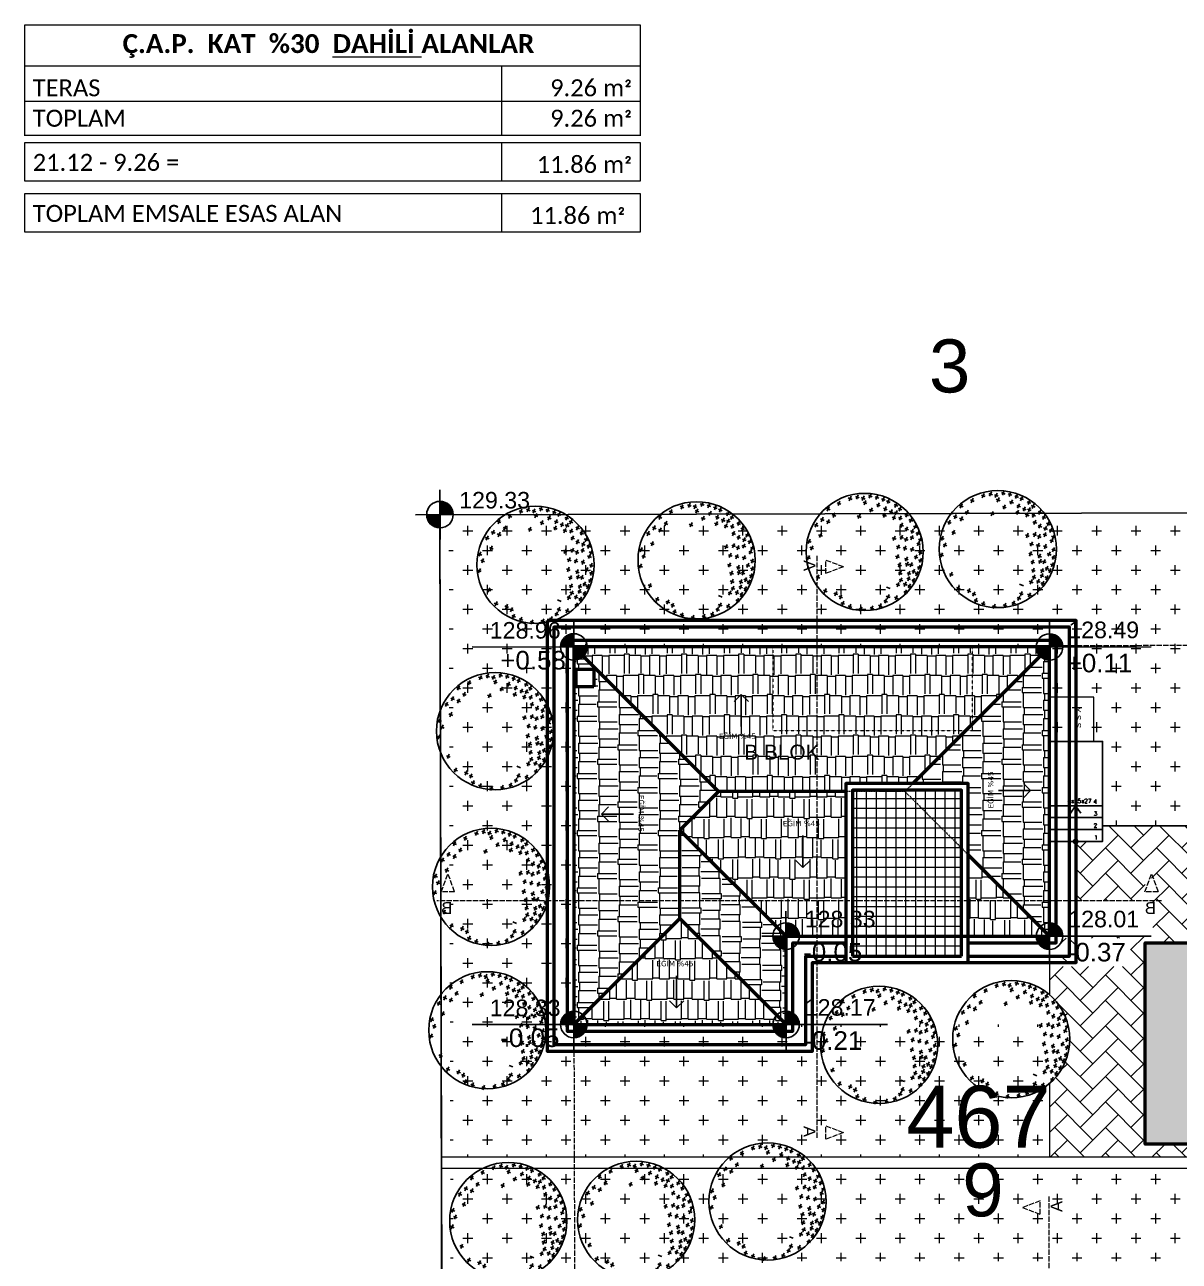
# Model space of a CAD drawing. Header units: millimetres. Extents: x 14753 to 45183, y 5640 to 19518.
# Drawn here: x 16940 to 17593, y 17910 to 18609 of the extents above; entities that cross this region are included whole.
import ezdxf

# ---------------------------------------------------------------- set-up
doc = ezdxf.new("R2010")
doc.units = ezdxf.units.MM
doc.linetypes.add('ACAD_ISO02W100', pattern=[15, 12, -3])
doc.linetypes.add('HIDDEN', pattern=[0.375, 0.25, -0.125])
for name, color, linetype, lineweight in [('__ŞÜHEDAKONTROL', 30, 'Continuous', 50), ('ADANO', 151, 'Continuous', 0), ('CERCEVE', 66, 'Continuous', 0), ('Duvar', 1, 'Continuous', 50), ('Görüneyen', 250, 'HIDDEN', 0), ('İMARSINIRI', 7, 'Continuous', 0), ('K GÖRÜNÜŞ ARKA', 133, 'Continuous', 25), ('k ic olcu', 254, 'Continuous', 18), ('k kot', 31, 'Continuous', 20), ('k merd izdş', 153, 'HIDDEN', 9), ('k merdiven', 41, 'Continuous', 25), ('k pencere', 4, 'Continuous', 25), ('k tarama', 252, 'Continuous', 9), ('k yazi', 253, 'Continuous', 15), ('k ıslak mekan tarama', 252, 'Continuous', 9), ('kesiklii çizgi', 244, 'ACAD_ISO02W100', 5), ('NKOT', 1, 'Continuous', 0), ('PARSEL_NO', 1, 'Continuous', 0), ('PARSELNOKTA', 30, 'Continuous', 0), ('SEMBOL', 1, 'Continuous', 0)]:
    doc.layers.add(name, color=color, linetype=linetype, lineweight=lineweight)
for name, color, linetype in [('agac', 114, 'Continuous'), ('KADAS', 1, 'Continuous'), ('merdivenn', 20, 'Continuous'), ('PEYZAJ', 7, 'Continuous'), ('Standart', 7, 'Continuous'), ('tarama', 253, 'Continuous'), ('YAzı', 7, 'Continuous')]:
    doc.layers.add(name, color=color, linetype=linetype)
doc.styles.add('OLCU', font='romans.shx')
doc.styles.get("Standard").update_dxf_attribs({"font": 'arial.ttf'})
pattern_1 = [(0, (351499.0198528725, 4529983.611352243), (44.45, 44.45), [22.225, -66.675]), (90, (351510.1323528725, 4529972.498852244), (-44.45, 44.45), [22.225, -66.675])]

# ---------------------------------------------------------------- blocks, each defined once
blk = doc.blocks.new('KESİT')
at = {"layer": 'kesiklii çizgi', "color": 3}
for p, q in [((381040, 4552600), (381000, 4552585)), ((381060, 4552610), (381060, 4551290)), ((381000, 4552585), (381040, 4552570)), ((380303.4582181849, 4551890), (380288.4582181849, 4551850)), ((380318.4582181849, 4551850), (380303.4582181849, 4551890)), ((381895, 4551890), (381880, 4551850)), ((381910, 4551850), (381895, 4551890)), ((380281.0694272838, 4551829.461565935), (381920, 4551829.461565935)), ((381040, 4551320), (381000, 4551305)), ((381000, 4551305), (381040, 4551290))]:
    blk.add_line(p, q, dxfattribs=at)
for points in [[(381040, 4552570), (381040, 4552600)], [(380288.4582181849, 4551850), (380318.4582181849, 4551850)], [(381880, 4551850), (381910, 4551850)], [(381040, 4551290), (381040, 4551320)]]:
    blk.add_lwpolyline(points, dxfattribs=at)
for p in [(381090.5, 4552575), (381090.5, 4551295)]:
    blk.add_text('A', height=27, rotation=90, dxfattribs=at).set_placement(p)
for p in [(380293.4582181849, 4551799.5), (381885, 4551799.5)]:
    blk.add_text('B', height=27, dxfattribs=at).set_placement(p)
blk = doc.blocks.new('GHFJ')
at = {"layer": 'KADAS', "ltscale": 50}
h = blk.add_hatch(color=6, dxfattribs=at)
h.dxf.hatch_style = 1
h.paths.add_polyline_path([(253583.4755529258, 29982.04452967496), (253613.4754617725, 29982.01843314287, 0.4149357680584903), (253583.4755529258, 30012.09238710867)])
h = blk.add_hatch(color=6, dxfattribs=at)
h.dxf.hatch_style = 1
h.paths.add_polyline_path([(253553.475560818, 29982.07062627947, 0.4140011249988576), (253583.4755529258, 29952.09238710865), (253583.4755529258, 29982.04452967496)])
at = {"layer": 'KADAS', "color": 6, "ltscale": 50}
for p, q in [((253583.4755529258, 30038.39762684861), (253583.4755529258, 29925.78714736871)), ((253528.4598656367, 29982.09238710866), (253813.0412872344, 29981.84483341646))]:
    blk.add_line(p, q, dxfattribs=at)
blk.add_circle((253583.4755529258, 29982.09238710866), 30.00000000000799, dxfattribs=at)
blk = doc.blocks.new('şdfl')
at = {"layer": 'agac', "color": 114, "linetype": 'Continuous', "true_color": 0x139b48}
for p, q in [((28135.42304907896, -49466.40347558816), (28143.38574135063, -49447.81594922068)), ((28000.21136999906, -49485.92279646265), (28015.98682750106, -49492.23541258608)), ((28003.8879654019, -49497.64051060787), (28011.85065767357, -49479.05298424039)), ((28047.057545014, -49465.49048889007), (28062.83300251602, -49471.8031050135)), ((28050.73414041774, -49477.20820298609), (28058.69683268941, -49458.62067661862)), ((28077.71271784222, -49458.73883811307), (28093.4881753473, -49465.05145423655)), ((28081.38931324594, -49470.45655220909), (28089.35200551762, -49451.86902584162)), ((28101.91017210885, -49464.04730882889), (28117.68562961305, -49470.35992500156)), ((28105.5867675117, -49475.7650229741), (28113.54945978337, -49457.17749660663)), ((28109.91662419093, -49483.03643638953), (28125.69208169513, -49489.3490525622)), ((28113.59321959377, -49494.75415053473), (28121.55591186545, -49476.16662416726)), ((28131.74645367523, -49454.68576149214), (28147.52191117724, -49460.99837761557)), ((28160.08288877016, -49460.12898708921), (28175.85834627129, -49466.44160326184)), ((28163.75948417302, -49471.84670123443), (28171.72217644469, -49453.25917486695)), ((28166.18004874702, -49492.61793937757), (28181.9555062521, -49498.93055550106)), ((28169.85664415075, -49504.33565347359), (28177.81933642242, -49485.74812710611)), ((28187.37344752944, -49468.76720600687), (28203.14890503453, -49475.07982213036)), ((28191.05004293317, -49480.48492010289), (28199.01273520484, -49461.89739373542)), ((28208.66025786688, -49477.85576675498), (28224.43571536888, -49484.16838287841)), ((28212.33685327061, -49489.573480851), (28220.29954554228, -49470.98595448352)), ((28240.27225802055, -49493.73857864044), (28256.04771552256, -49500.05119476387)), ((28243.9488534234, -49505.45629278565), (28251.91154569199, -49486.86876641812)), ((27933.07568373282, -49565.72820768604), (27941.03837600537, -49547.14068126937)), ((27954.18408624813, -49508.96500064422), (27969.9595437532, -49515.27761676771)), ((27957.86068165096, -49520.68271478943), (27965.82337392352, -49502.09518837277)), ((27978.92892220644, -49535.6029858164), (27994.70437970845, -49541.91560193984)), ((27982.60551761017, -49547.32069991242), (27990.56820988184, -49528.73317354495)), ((28085.08710176724, -49540.99665730225), (28100.86255926924, -49547.30927342568)), ((28088.76369717097, -49552.71437139827), (28096.72638944264, -49534.1268450308)), ((28135.88979704616, -49513.589266426), (28151.66525454818, -49519.90188254943)), ((28139.56639244989, -49525.30698052201), (28147.52908472157, -49506.71945415455)), ((28192.1086970976, -49536.08549738097), (28207.88415459961, -49542.3981135044)), ((28195.78529250133, -49547.803211477), (28203.747984773, -49529.21568510951)), ((28195.9272813041, -49509.08584797468), (28211.7027388061, -49515.39846409811)), ((28199.60387670782, -49520.8035620707), (28207.56656897949, -49502.21603570323)), ((28220.30719613506, -49521.50415687543), (28236.08265363706, -49527.81677299886)), ((28223.98379153571, -49533.2218709714), (28231.94648380738, -49514.63434460392)), ((28232.22564397557, -49546.43292914852), (28248.00110147757, -49552.74554527195)), ((28235.90223937929, -49558.15064324455), (28243.86493165096, -49539.56311687707)), ((28241.8209915371, -49524.78782774304), (28257.59644904218, -49531.10044386653)), ((28245.49758693993, -49536.50554188825), (28253.46027921161, -49517.91801552078)), ((28257.60254809183, -49509.80222264297), (28273.37800559295, -49516.11483881559)), ((28259.3337421727, -49547.9613099305), (28275.10919967471, -49554.27392605392)), ((28261.27914349467, -49521.51993678818), (28269.24183576327, -49502.93241042065)), ((28263.01033757643, -49559.67902402652), (28270.9730298481, -49541.09149765904)), ((28286.07691924337, -49535.27001439186), (28301.85237674844, -49541.58263051534)), ((28289.7535146462, -49546.98772853706), (28297.71620691787, -49528.40020216959)), ((28306.85681965068, -49568.85626237083), (28314.81951191928, -49550.26873600331)), ((27904.06670871924, -49577.72647203026), (27919.84216622126, -49584.0390881537)), ((27907.74330412209, -49589.44418617547), (27915.70599639376, -49570.85665980799)), ((27929.39908832996, -49554.01049354082), (27945.17454583198, -49560.32310966426)), ((27954.82487949263, -49563.23380917013), (27970.60033699464, -49569.54642529356)), ((27958.50147489636, -49574.95152326615), (27966.46416716803, -49556.36399689868)), ((28264.61201088861, -49577.84036560991), (28280.38746839062, -49584.15298173334)), ((28268.28860628926, -49589.55807970588), (28276.25129856094, -49570.97055333841)), ((28286.08128178511, -49594.03876449364), (28301.85673929019, -49600.35138061713)), ((28289.75787718884, -49605.75647858966), (28297.72056946051, -49587.16895222219)), ((28303.18022424696, -49557.13854827482), (28318.95568174896, -49563.45116439824)), ((28309.64230535205, -49603.8471767854), (28325.41776285713, -49610.15979290889)), ((28313.31890075489, -49615.56489093061), (28321.28159302656, -49596.97736456314)), ((28321.92131177729, -49584.22687527732), (28337.69676927929, -49590.53949140075)), ((28325.59790718101, -49595.94458937334), (28333.56059945268, -49577.35706300587)), ((27874.23478969769, -49645.85676946885), (27890.01024719969, -49652.16938559229)), ((27877.91138510141, -49657.57448356488), (27885.87407737308, -49638.9869571974)), ((27921.71739541234, -49620.92452032033), (27937.49285291434, -49627.23713644376)), ((27925.39399081606, -49632.64223441635), (27933.35668308773, -49614.05470804888)), ((28232.9598487729, -49633.64103174397), (28248.73530627491, -49639.95364786741)), ((28236.63644417575, -49645.35874588919), (28244.59913644742, -49626.77121952172)), ((28264.43391286602, -49629.49927752677), (28280.20937037111, -49635.81189365026)), ((28268.11050826887, -49641.21699167198), (28276.07320054142, -49622.62946525532)), ((28283.44650997176, -49637.86798668197), (28299.22196747685, -49644.18060280545)), ((28287.12310537461, -49649.58570082718), (28295.08579764628, -49630.9981744597)), ((28307.68848874525, -49630.26172948009), (28323.46394624726, -49636.57434560353)), ((28311.36508414897, -49641.97944357611), (28319.32777641757, -49623.3919172086)), ((28332.7938832861, -49612.35064082186), (28348.5693407881, -49618.66325694528)), ((28336.16285989678, -49655.72952122898), (28351.93831739879, -49662.04213735242)), ((28336.47047868894, -49624.06835496706), (28344.43317096149, -49605.4808285504)), ((28339.83945530051, -49667.447235325), (28347.80214757218, -49648.85970895753)), ((28343.25700916201, -49639.16945811109), (28359.03246666402, -49645.48207423452)), ((28346.93360456573, -49650.88717220711), (28354.8962968374, -49632.29964583964)), ((27875.18756427699, -49727.23316178544), (27883.15025654866, -49708.64563541798)), ((27885.1073612065, -49673.98053501339), (27900.8828187085, -49680.29315113682)), ((27888.78395660934, -49685.6982491586), (27896.74664888101, -49667.11072279113)), ((28250.42807490077, -49669.72924189831), (28266.20353240586, -49676.04185802179)), ((28250.65100722537, -49722.66628167204), (28258.61369949704, -49704.07875530457)), ((28254.1046703045, -49681.44695599433), (28262.06736257618, -49662.85942962686)), ((28278.76450999572, -49675.17246749538), (28294.53996750079, -49681.48508361887)), ((28282.44110539856, -49686.8901816406), (28290.40379767023, -49668.30265527312)), ((28308.96571268945, -49680.03059643006), (28324.74117019145, -49686.34321255349)), ((28312.64230809317, -49691.74831052608), (28320.60500036484, -49673.16078415862)), ((28328.88219732413, -49723.92167581612), (28336.8448895958, -49705.33414944865)), ((28343.8978024074, -49693.43826658781), (28359.67325990853, -49699.75088276043)), ((28347.57439780718, -49705.15598073295), (28355.53709007885, -49686.56845436549)), ((27871.51096887415, -49715.51544764023), (27887.28642637527, -49721.82806381285)), ((28246.97441182253, -49710.94856752683), (28262.74986932761, -49717.26118365032)), ((28255.75523066398, -49745.46231966339), (28271.53068816905, -49751.77493578688)), ((28259.4318260677, -49757.18003375941), (28267.39451833937, -49738.59250739194)), ((28284.81714547099, -49720.57614775073), (28300.592602973, -49726.88876387416)), ((28287.63874039306, -49742.62551370155), (28303.41419789418, -49748.93812987417)), ((28288.49374087471, -49732.29386184675), (28296.45643314638, -49713.70633547928)), ((28291.3153357959, -49754.34322784676), (28299.27802806758, -49735.75570147929)), ((28304.6041093361, -49744.46948148184), (28320.3795668381, -49750.78209760528)), ((28308.28070473982, -49756.18719557786), (28316.24339701149, -49737.59966921039)), ((28325.20560192129, -49712.20396167091), (28340.98105942549, -49718.51657784358)), ((28339.12675341808, -49756.57220338422), (28354.90221092317, -49762.88481950771)), ((28342.80334882181, -49768.28991748024), (28350.76604109348, -49749.70239111277)), ((28343.99121395935, -49726.37756070654), (28359.76667146135, -49732.69017682997)), ((28347.66780936219, -49738.09527485175), (28355.63050163475, -49719.50774843509)), ((27911.5877537892, -49797.5463574765), (27927.36321129033, -49803.85897364913)), ((27915.26434919205, -49809.26407162172), (27923.22704146372, -49790.67654525425)), ((28258.53230108051, -49780.42641363034), (28274.30775858252, -49786.73902975377)), ((28261.53635656472, -49809.58561771685), (28277.3118140698, -49815.89823384034)), ((28262.20889648423, -49792.14412772636), (28270.1715887559, -49773.55660135889)), ((28265.21295196757, -49821.30333186207), (28273.17564423924, -49802.71580549459)), ((28294.46574262463, -49803.55381853275), (28310.24120012971, -49809.86643465624)), ((28295.78312853174, -49781.63920741399), (28311.55858603682, -49787.95182353749)), ((28298.14233802835, -49815.27153262877), (28306.10503030003, -49796.6840062613)), ((28299.45972393547, -49793.35692151002), (28307.42241620714, -49774.76939514255)), ((28315.34310732697, -49811.33743097631), (28331.11856483206, -49817.65004709979)), ((28315.47668084491, -49772.59324702637), (28331.25213834691, -49778.9058631498)), ((28319.01970273071, -49823.05514507233), (28326.98239500238, -49804.46761870485)), ((28319.15327624863, -49784.31096112239), (28327.11596851723, -49765.72343475487)), ((28328.89497515467, -49782.7172463164), (28344.67043265975, -49789.02986243989)), ((28332.57157055752, -49794.43496046161), (28340.53426282919, -49775.84743409414)), ((27942.02030409237, -49855.36834663254), (27957.79576159437, -49861.68096275597)), ((27945.69689949609, -49867.08606072856), (27953.65959176776, -49848.49853436109)), ((27990.36227283438, -49878.87319568187), (27998.32496510605, -49860.28566931439)), ((28208.23246298642, -49842.07804688064), (28224.0079204915, -49848.39066300412)), ((28249.25735013861, -49829.20591927412), (28265.03280764368, -49835.51853539761)), ((28252.93394554233, -49840.92363337016), (28260.896637814, -49822.33610700268)), ((28279.276092268, -49826.95421002388), (28295.05154977309, -49833.26682614736)), ((28281.64371705252, -49860.61335568633), (28297.41917455365, -49866.92597185895)), ((28282.95268767085, -49838.67192416909), (28290.91537994252, -49820.08439780161)), ((28285.32031245538, -49872.33106983154), (28293.28300472705, -49853.74354346407)), ((28298.28868937375, -49835.32291917907), (28314.06414687794, -49841.63553535175)), ((28301.96528477659, -49847.04063332428), (28309.92797704826, -49828.45310695681)), ((27986.68567743152, -49867.15548153666), (28002.46113493265, -49873.46809770928)), ((28007.3360570662, -49880.74398386064), (28023.1115145682, -49887.05659998407)), ((28011.01265246903, -49892.46169800585), (28018.97534473764, -49873.87417163832)), ((28015.93441534242, -49908.14789786147), (28031.70987284443, -49914.46051398489)), ((28019.61101074615, -49919.86561195749), (28027.57370301783, -49901.27808559001)), ((28050.40411963492, -49933.13852728315), (28058.36681190659, -49914.55100091568)), ((28178.5300647375, -49930.20608997423), (28186.49275700917, -49911.61856360676)), ((28197.27520501312, -49898.55248737181), (28213.05066251512, -49904.86510349524)), ((28200.95180041684, -49910.27020146783), (28208.91449268851, -49891.68267510035)), ((28207.68944383955, -49879.51728252613), (28223.46490134464, -49885.82989864962)), ((28211.3660392424, -49891.23499667134), (28219.32873151407, -49872.64747030387)), ((28242.02962735852, -49884.51016634201), (28257.8050848636, -49890.82278246549)), ((28245.70622276224, -49896.22788043803), (28253.66891503392, -49877.64035407056)), ((28046.7275242312, -49921.42081318713), (28062.5029817332, -49927.73342931057)), ((28093.25766516697, -49932.62285137961), (28109.03312266897, -49938.93546750304)), ((28096.93426056981, -49944.34056552481), (28104.89695284148, -49925.75303915734)), ((28139.01343934249, -49928.30026504534), (28154.78889684757, -49934.61288116882)), ((28142.69003474533, -49940.01797919055), (28150.652727017, -49921.43045282308)), ((28174.85346933378, -49918.48837587821), (28190.62892683579, -49924.80099200164))]:
    blk.add_line(p, q, dxfattribs=at)
at = {"layer": 'agac', "color": 114, "ltscale": 0.5, "true_color": 0x139b48}
blk.add_circle((28116.1889196448, -49693.43840897472), 247.3897722641481, dxfattribs=at)
blk = doc.blocks.new('çatıv')
at = {"layer": 'K GÖRÜNÜŞ ARKA'}
h = blk.add_hatch(dxfattribs=at)
h.set_pattern_fill('HEX', color=256, scale=5, angle=93.00000000000001)
h.set_pattern_definition([(92.99999999999977, (376022.8591325535, 4526539.501710554), (-27.45862384445863, -1.439045497856441), [15.87499999999999, -31.74999999999997]), (213, (376022.8591325535, 4526539.501710554), (14.97556188057461, -23.06034305333409), [15.875, -31.75]), (153, (376022.0282992481, 4526555.354954418), (-12.48306196388402, -24.49938855119052), [15.875, -31.75])])
h.paths.add_polyline_path([(370269.656300839, 4540566.216053411), (370269.3117514013, 4540566.216053411), (370269.656300839, 4540567.134851912), (370269.656300839, 4540665.906432354), (369969.656300839, 4540665.906432354), (369969.656300839, 4540210.906432354), (370269.656300839, 4540210.906432354)])
h.paths.add_polyline_path([(371558.4286538918, 4541900.055615862), (371276.7256486369, 4541900.055615862), (371283.7153413149, 4541900.055615862), (371258.4286538918, 4541900.055615862), (371258.4286538918, 4541445.055615862), (371558.4286538918, 4541445.055615862)])
at = {"layer": 'k tarama'}
h = blk.add_hatch(dxfattribs=at)
h.set_pattern_fill('AR-RSHKE', color=256, scale=0.15, angle=180)
h.set_pattern_definition([(180, (-14744.83262947877, -9833.512477013282), (-97.155, -45.71999999999998), [22.86, -19.05, 26.67, -11.43, 34.29, -15.24]), (180, (-14767.69262947876, -9835.417477013543), (-97.155, -45.71999999999998), [19.05, -72.39, 15.24, -22.86]), (180, (-14813.41262947879, -9830.654977013357), (-97.155, -45.71999999999998), [11.43, -118.11]), (270, (-14744.83262947877, -9833.512477013282), (32.38499999999999, -45.72000000000001), [43.815, -139.065]), (270, (-14767.69262947876, -9833.512477013282), (32.38499999999999, -45.72000000000001), [42.8625, -140.0175]), (270, (-14786.74262947874, -9833.512477013282), (32.38499999999999, -45.72000000000001), [40.005, -142.875]), (270, (-14813.41262947879, -9830.654977013357), (32.38499999999999, -45.72000000000001), [43.815, -139.065]), (270, (-14824.84262947878, -9830.654977013357), (32.38499999999999, -45.72000000000001), [43.815, -139.065]), (270, (-14859.13262947876, -9833.512477013282), (32.38499999999999, -45.72000000000001), [41.91, -140.97])])
h.paths.add_polyline_path([(371042.1439162432, 4542569.327906165), (370733.1439162432, 4542260.327906165), (370581.1439162432, 4542260.327906165), (370581.1439162432, 4542242.327906165), (370293.1439162432, 4542242.327906165), (369966.1439162432, 4542569.327906165)])
h = blk.add_hatch(dxfattribs=at)
h.set_pattern_fill('AR-RSHKE', color=256, scale=0.15, angle=270)
h.set_pattern_definition([(270, (-14744.83262947877, -9833.512477013282), (45.71999999999998, -97.15500000000002), [22.86, -19.05, 26.67, -11.43, 34.29, -15.24]), (270, (-14742.92762947874, -9856.372477013618), (45.71999999999998, -97.15500000000002), [19.05, -72.39, 15.24, -22.86]), (270, (-14747.69012947875, -9902.092477013357), (45.71999999999998, -97.15500000000002), [11.43, -118.11]), (0, (-14744.83262947877, -9833.512477013282), (45.72000000000001, 32.38499999999999), [43.815, -139.065]), (0, (-14744.83262947877, -9856.372477013618), (45.72000000000001, 32.38499999999999), [42.8625, -140.0175]), (0, (-14744.83262947877, -9875.422477013431), (45.72000000000001, 32.38499999999999), [40.005, -142.875]), (0, (-14747.69012947875, -9902.092477013357), (45.72000000000001, 32.38499999999999), [43.815, -139.065]), (0, (-14747.69012947875, -9913.522477013059), (45.72000000000001, 32.38499999999999), [43.815, -139.065]), (0, (-14744.83262947877, -9947.812477013096), (45.72000000000001, 32.38499999999999), [41.91, -140.97])])
h.paths.add_polyline_path([(369966.1439162432, 4542569.327906165), (370293.1439162432, 4542242.327906165), (370206.1439162432, 4542155.327906165), (370206.1439162432, 4541955.327906165), (369966.1439162432, 4541715.327906165), (369966.1439162432, 4541899.327906165)])
h.paths.add_polyline_path([(370011.1439162432, 4542479.327906165), (370011.1439162432, 4542519.327906165), (369971.1439162432, 4542519.327906165), (369971.1439162432, 4542479.327906165)], flags=16)
h.paths.add_polyline_path([(370001.1439162432, 4542489.327906165), (370001.1439162432, 4542509.327906165), (369981.1439162432, 4542509.327906165), (369981.1439162432, 4542489.327906165)], flags=0)
h.paths.add_polyline_path([(370001.1934776607, 4542499.365585281, 1), (369981.1934776607, 4542499.365585281, 1)], flags=0)
h.paths.add_polyline_path([(370858.1439162432, 4542260.327906165), (370733.1439162432, 4542260.327906165), (370853.1439162432, 4542380.327906165), (370868.1439162432, 4542380.327906165), (370868.1439162432, 4542395.327906165), (371042.1439162432, 4542569.327906165), (371042.1439162432, 4541915.327906165), (370858.1439162432, 4542099.327906165)])
h = blk.add_hatch(dxfattribs=at)
h.set_pattern_fill('AR-RSHKE', color=256, scale=0.15)
h.set_pattern_definition([(0, (-14744.83262947877, -9833.512477013282), (97.155, 45.72), [22.86, -19.05, 26.67, -11.43, 34.29, -15.24]), (0, (-14721.97262947878, -9831.607477013022), (97.155, 45.72), [19.05, -72.39, 15.24, -22.86]), (0, (-14676.25262947875, -9836.369977013208), (97.155, 45.72), [11.43, -118.11]), (90, (-14744.83262947877, -9833.512477013282), (-32.385, 45.72), [43.815, -139.065]), (90, (-14721.97262947878, -9833.512477013282), (-32.385, 45.72), [42.8625, -140.0175]), (90, (-14702.92262947879, -9833.512477013282), (-32.385, 45.72), [40.005, -142.875]), (90, (-14676.25262947875, -9836.369977013208), (-32.385, 45.72), [43.815, -139.065]), (90, (-14664.82262947876, -9836.369977013208), (-32.385, 45.72), [43.815, -139.065]), (90, (-14630.53262947878, -9833.512477013282), (-32.385, 45.72), [41.91, -140.97])])
h.paths.add_polyline_path([(371042.1439162432, 4541915.327906165), (370858.1439162432, 4541915.327906165), (370858.1439162432, 4542099.327906165)])
h.paths.add_polyline_path([(370581.1439162432, 4542242.327906165), (370581.1439162432, 4541915.327906165), (370446.1439162432, 4541915.327906165), (370206.1439162433, 4542155.327906165), (370293.1439162432, 4542242.327906165)])
h.paths.add_polyline_path([(369966.1439162432, 4541715.327906165), (370206.1439162432, 4541955.327906165), (370446.1439162432, 4541715.327906165)])
h = blk.add_hatch(dxfattribs=at)
h.set_pattern_fill('AR-RSHKE', color=256, scale=0.15, angle=89.99999999999997)
h.set_pattern_definition([(90, (-14744.83262947877, -9833.512477013282), (-45.71999999999995, 97.15500000000003), [22.86, -19.05, 26.67, -11.43, 34.29, -15.24]), (90, (-14746.7376294788, -9810.652477012947), (-45.71999999999995, 97.15500000000003), [19.05, -72.39, 15.24, -22.86]), (90, (-14741.97512947879, -9764.932477013208), (-45.71999999999995, 97.15500000000003), [11.43, -118.11]), (180, (-14744.83262947877, -9833.512477013282), (-45.72000000000001, -32.38499999999998), [43.815, -139.065]), (180, (-14744.83262947877, -9810.652477012947), (-45.72000000000001, -32.38499999999998), [42.8625, -140.0175]), (180, (-14744.83262947877, -9791.602477013133), (-45.72000000000001, -32.38499999999998), [40.005, -142.875]), (180, (-14741.97512947879, -9764.932477013208), (-45.72000000000001, -32.38499999999998), [43.815, -139.065]), (180, (-14741.97512947879, -9753.502477013506), (-45.72000000000001, -32.38499999999998), [43.815, -139.065]), (180, (-14744.83262947877, -9719.212477013469), (-45.72000000000001, -32.38499999999998), [41.91, -140.97])])
h.paths.add_polyline_path([(370206.1439162432, 4542155.327906165), (370206.1439162432, 4541955.327906165), (370446.1439162432, 4541715.327906165), (370446.1439162432, 4541915.327906165)])
at = {"layer": 'k ıslak mekan tarama'}
h = blk.add_hatch(dxfattribs=at)
h.set_pattern_fill('NET', color=256, scale=7)
h.set_pattern_definition([(0, (-14744.83262947877, -9833.512477013282), (0, 22.225), []), (90, (-14744.83262947877, -9833.512477013282), (-22.225, 1.360888755552496e-15), [])])
h.paths.add_polyline_path([(370596.1439162432, 4542242.327906165), (370715.1439162432, 4542242.327906165), (370843.1439162432, 4542114.327906165), (370843.1439162432, 4541870.327906165), (370596.1439162432, 4541870.327906165)])
h.paths.add_polyline_path([(370715.1439162432, 4542242.327906165), (370718.1439162432, 4542245.327906165), (370843.1439162432, 4542245.327906165), (370843.1439162432, 4542114.327906165)])
at = {"layer": 'tarama', "lineweight": 9, "true_color": 0x136734}
h = blk.add_hatch(dxfattribs=at)
h.set_pattern_fill('CROSS', color=116, scale=7)
h.set_pattern_definition(pattern_1)
edge = h.paths.add_edge_path()
edge.add_arc((371109.6446861919, 4579300.061178727), 36924.79490104934, 269.8952609681103, 270.1047390319159)
edge.add_arc((417622.9223913365, 4542271.375518792), 46445.89403540294, 179.8717638651569, 180.1282361348592)
edge.add_arc((371405.3146009531, 4552453.089544613), 10288.19694945666, 268.7291995754221, 270.323042174816)
edge.add_arc((370923.7724014951, 4542171.686689633), 539.5890257560785, 359.2959210591098, 360.8897636585038)
edge.add_arc((371512.8795547753, 4541276.58545013), 904.8398904644606, 86.85874679667302, 93.14125320332931, ccw=False)
edge.add_line((371562.4627444548, 4542180.065795614), (371562.4627444548, 4542852.092643255))
edge.add_line((371562.4627444548, 4542852.092643255), (369683.4999113819, 4542847.511599921))
edge.add_line((369683.4999113819, 4542847.511599922), (369686.8441759372, 4541415.055625534))
edge.add_line((369686.8441759372, 4541415.055625533), (371042.1447160786, 4541415.055625533))
edge.add_line((371042.1447160786, 4541415.055625533), (371042.1447160986, 4541715.077068097))
edge.add_line((371042.1447160986, 4541715.077068098), (370446.1447035986, 4541715.502273763))
edge.add_line((370446.1447035986, 4541715.502273763), (370446.1438799846, 4541715.28967093))
edge.add_line((370446.1438799846, 4541715.28967093), (369966.1447025691, 4541715.289625449))
edge.add_line((369966.1447025691, 4541715.289625449), (369967.247490305, 4542569.364776702))
edge.add_line((369967.247490305, 4542569.364776702), (371042.1446663894, 4542569.364878573))
edge.add_line((371042.1446663894, 4542569.364878573), (371042.1446663929, 4542569.32807606))
edge.add_line((371042.1446663929, 4542569.32807606), (371042.1446862002, 4542375.327974076))
at = {"layer": 'tarama', "lineweight": 9}
h = blk.add_hatch(dxfattribs=at)
h.set_pattern_fill('AR-HBONE', color=8, scale=0.4)
h.set_pattern_definition([(45, (300962.6702905691, 4469539.049452437), (0, 57.47363917484259), [121.92, -40.64]), (135, (300991.4070905691, 4469567.786252437), (5.684341886080802e-15, 57.47363917484259), [121.92, -40.64])])
edge = h.paths.add_edge_path()
edge.add_line((371258.4286538918, 4541915.559317057), (371102.1439162432, 4541915.357521124))
edge.add_line((371102.1439162432, 4541915.357521124), (371102.1439162432, 4541855.327906165))
edge.add_line((371102.1439162432, 4541855.327906165), (371042.1440197918, 4541855.327906165))
edge.add_line((371042.1440197918, 4541855.327906165), (371042.1440197918, 4541782.648991407))
edge.add_arc((370955.5270985785, 4541682.353720611), 132.5203093283137, 1.261923898709938e-11, 49.185479508196806, ccw=False)
edge.add_arc((370955.5270985783, 4541682.353720611), 132.5203093284945, -49.185479508159574, 2.518163455533795e-11, ccw=False)
edge.add_line((371042.1440197918, 4541582.058449815), (371042.1440197918, 4541415.055615862))
edge.add_line((371042.1440197918, 4541415.055615862), (371559.0983796018, 4541415.055615862))
edge.add_line((371559.0983796018, 4541415.055615862), (371557.7589281818, 4542046.003038939))
edge.add_line((371557.7589281818, 4542046.003038939), (371586.5022106632, 4542053.566379519))
edge.add_line((371586.5022106631, 4542053.566379519), (371586.2285999462, 4542168.483503381))
edge.add_line((371586.2285999462, 4542168.483503381), (371685.9131068734, 4542161.130356885))
edge.add_line((371685.9131068734, 4542161.130356885), (371561.2803667971, 4542164.098396047))
edge.add_line((371561.2803667971, 4542164.098396047), (371561.2803667971, 4542165.11517025))
edge.add_line((371561.2803667971, 4542165.11517025), (371586.2803996186, 4542165.11517025))
edge.add_line((371586.2803996186, 4542165.11517025), (371586.4504766335, 4542060.155680354))
edge.add_line((371586.4504766335, 4542060.155680354), (371462.308370547, 4542060.155680354))
edge.add_line((371462.308370547, 4542060.155680354), (371462.224751282, 4542111.759569366))
edge.add_line((371462.224751282, 4542111.759569366), (371461.3652411975, 4542112.655680354))
edge.add_line((371461.3652411975, 4542112.655680354), (371462.2219676749, 4542113.477414555))
edge.add_line((371462.2219676749, 4542113.477414555), (371462.1382935321, 4542165.11517025))
edge.add_line((371462.1382935321, 4542165.11517025), (371162.1501194681, 4542165.11517025))
edge.add_line((371162.1501194681, 4542165.11517025), (371162.1501194681, 4542156.377348713))
edge.add_line((371162.1501194681, 4542156.377348713), (371162.1501194681, 4542129.377348713))
edge.add_line((371162.1501194681, 4542129.377348713), (371105.9623085427, 4542129.377348713))
edge.add_arc((371100.9623085429, 4542129.377348713), 4.999999999854481, 283.6695358412285, 359.9999999988327, ccw=False)
edge.add_line((371102.1439162432, 4542124.518974165), (371102.1439162432, 4541995.290106879))
edge.add_line((371102.1439162432, 4541995.290106879), (371258.4286538918, 4541995.290106879))
edge.add_line((371258.4286538918, 4541995.290106879), (371258.4286538918, 4542015.828540944))
edge.add_line((371258.4286538918, 4542015.828540944), (371257.6858017312, 4542015.828540944))
edge.add_line((371257.6858017312, 4542015.828540944), (371258.4286538918, 4542017.809480038))
edge.add_line((371258.4286538918, 4542017.809480038), (371258.4286538918, 4542045.055615862))
edge.add_line((371258.4286538918, 4542045.055615862), (371268.6459548256, 4542045.055615862))
edge.add_line((371268.6459548256, 4542045.055615862), (371272.6858017312, 4542055.828540944))
edge.add_line((371272.6858017312, 4542055.828540944), (371276.7256486368, 4541900.055615862))
edge.add_line((371276.7256486368, 4541900.055615862), (371558.4286538918, 4541900.055615862))
edge.add_line((371558.4286538918, 4541900.055615862), (371558.4286538918, 4541445.055615862))
edge.add_line((371558.4286538918, 4541445.055615862), (371258.4286538918, 4541445.055615862))
edge.add_line((371258.4286538918, 4541445.055615862), (371258.4286538918, 4541915.559317057))
h.paths.add_polyline_path([(371461.9634242505, 4542062.041832891), (371461.9634242505, 4542072.635026359), (371447.7640372618, 4542072.635026359), (371447.7640372618, 4542062.041832891)], flags=16)
h.paths.add_polyline_path([(371070.1523026117, 4541846.618819015), (371225.3460221865, 4541846.618819015), (371225.3460221865, 4541910.993987538), (371070.1523026117, 4541910.993987538)], flags=16)
at = {"layer": 'tarama', "lineweight": 9, "true_color": 0x136734}
h = blk.add_hatch(dxfattribs=at)
h.set_pattern_fill('CROSS', color=116, scale=7)
h.set_pattern_definition(pattern_1)
h.paths.add_polyline_path([(370269.656300839, 4539694.834263786), (370269.656300839, 4540180.897129809), (369859.4823128345, 4540180.895239803), (369859.2977193588, 4540810.87204858), (370269.6890331262, 4540811.024579233), (370269.6235685517, 4540930.75509932), (370454.8530969737, 4540930.827962093), (370454.8537628591, 4541179.778822083), (371562.4627444548, 4541179.84344447), (371562.4627444548, 4541390.055625533), (369686.9025418593, 4541390.055625533), (369690.7267341635, 4539752.031174204)])
at = {"layer": 'Duvar'}
for p, q in [((370293.1439162432, 4542242.327906165), (369966.1439162432, 4542569.327906165)), ((371042.1439162432, 4542569.327906165), (370733.1439162432, 4542260.327906165)), ((370293.1439162432, 4542242.327906165), (370206.1439162432, 4542155.327906165)), ((370581.1439162432, 4542242.327906165), (370293.1439162432, 4542242.327906165)), ((370446.1439162432, 4541915.327906165), (370206.1439162434, 4542155.327906165)), ((370206.1439162432, 4541955.327906165), (370206.1439162432, 4542155.327906165)), ((370858.1439162432, 4542099.327906165), (371042.1439162432, 4541915.327906165)), ((370206.1439162432, 4541955.327906165), (369966.1439162432, 4541715.327906165)), ((370446.1439162432, 4541715.327906165), (370206.1439162432, 4541955.327906165))]:
    blk.add_line(p, q, dxfattribs=at)
for points in [[(369906.1439162432, 4542629.327906165), (369906.1439162432, 4541899.327906165), (369906.1439162432, 4541655.327906165), (370506.1439162432, 4541655.327906165), (370506.1439162432, 4541855.327906165), (371102.1439162432, 4541855.327906165), (371102.1439162432, 4542629.327906165)], [(370011.1439162432, 4542479.327906165), (369971.1439162432, 4542479.327906165), (369971.1439162432, 4542519.327906165), (370011.1439162432, 4542519.327906165)], [(371558.4286538918, 4541900.055615862), (371558.4286538918, 4541445.055615862), (371258.4286538918, 4541445.055615862), (371258.4286538918, 4541900.055615862)]]:
    blk.add_lwpolyline(points, close=True, dxfattribs=at)
for points in [[(370858.1439162432, 4541870.327906165), (371087.1439162432, 4541870.327906165), (371087.1439162432, 4542614.327906165), (369921.1439162432, 4542614.327906165), (369921.1439162432, 4541899.327906165), (369921.1439162432, 4541670.327906165), (370491.1439162432, 4541670.327906165), (370491.1439162432, 4541870.327906165), (370581.1439162432, 4541870.327906165)], [(370858.1439162432, 4541900.327906165), (371057.1439162432, 4541900.327906165), (371057.1439162432, 4542584.327906165), (369951.1439162432, 4542584.327906165), (369951.1439162432, 4541899.327906165), (369951.1439162432, 4541700.327906165), (370461.1439162432, 4541700.327906165), (370461.1439162432, 4541900.327906165), (370581.1439162432, 4541900.327906165)], [(369966.1439163675, 4542569.327906165), (369966.1439163675, 4541899.327906165), (369966.1439163675, 4541715.327906165), (370446.1439163675, 4541715.327906165), (370446.1439163675, 4541915.327906165), (371042.1439163675, 4541915.327906165), (371042.1439163675, 4542569.327906165), (369966.1439163675, 4542569.327906165)], [(369966.1439163675, 4542569.327906165), (369966.1439163675, 4541899.327906165), (369966.1439163675, 4541715.327906165), (370446.1439163675, 4541715.327906165), (370446.1439163675, 4541915.327906165), (371042.1439163675, 4541915.327906165), (371042.1439163675, 4542569.327906165), (369966.1439163675, 4542569.327906165)], [(369966.1439162432, 4542569.327906165), (369966.1439162432, 4542260.327906165)], [(369966.1439162432, 4542569.327906165), (369966.1439162432, 4541899.327906165), (369966.1439162432, 4541715.327906165), (370446.1439162432, 4541715.327906165), (370446.1439162432, 4541915.327906165), (370581.1439162432, 4541915.327906165)], [(370858.1439162432, 4541915.327906165), (371042.1439162432, 4541915.327906165), (371042.1439162432, 4542569.327906165), (369966.1439162432, 4542569.327906165)], [(370858.1439162432, 4541855.327906165), (370858.1439162432, 4542260.327906165), (370581.1439162432, 4542260.327906165), (370581.1439162432, 4541855.327906165)], [(370843.1439162432, 4541870.327906165), (370843.1439162432, 4542245.327906165), (370596.1439162432, 4542245.327906165), (370596.1439162432, 4541870.327906165)], [(370596.1439162432, 4541870.327906165), (370843.1439162432, 4541870.327906165)]]:
    blk.add_lwpolyline(points, dxfattribs=at)
at = {"layer": 'Görüneyen', "ltscale": 10}
for p, q in [((370733.1439162432, 4542260.327906165), (370715.1439162432, 4542242.327906165)), ((370715.1439162424, 4542242.327906165), (370581.1439162432, 4542242.327906165)), ((370715.1439162432, 4542242.327906165), (370858.1439162432, 4542099.327906165))]:
    blk.add_line(p, q, dxfattribs=at)
at = {"layer": 'İMARSINIRI'}
for p, q in [((369663.4506936796, 4542868.620753345), (371985.2176191785, 4542874.087183294)), ((369663.4506936796, 4542868.620753345), (369670.769861003, 4539733.586193022)), ((371565.35417319, 4541415.055615862), (369666.9025980828, 4541415.055615862)), ((371565.4072462104, 4541390.055615862), (369666.9025980828, 4541390.055615862))]:
    blk.add_line(p, q, dxfattribs=at)
at = {"layer": 'k merd izdş'}
blk.add_lwpolyline([(370868.1439162432, 4542569.327906165), (370416.1439162432, 4542569.327906165), (370416.1439162432, 4542380.327906165), (370868.1439162432, 4542380.327906165)], close=True, dxfattribs=at)
at = {"layer": 'k merdiven'}
for p, q in [((371100.9623085427, 4542210.377348713), (371089.2694471362, 4542193.163025437)), ((371100.9623085427, 4542124.377348713), (371100.9623085427, 4542210.377348713)), ((371100.9623085427, 4542210.377348713), (371112.6551699493, 4542193.163025437))]:
    blk.add_line(p, q, dxfattribs=at)
blk.add_lwpolyline([(371042.1501194681, 4542355.751108171), (371162.1439162432, 4542355.751108171), (371162.1501194681, 4542210.377348713), (371042.1501194681, 4542210.377348713)], close=True, dxfattribs=at)
for points in [[(371162.1501194681, 4542210.377348713), (371162.1501194681, 4542183.377348713), (371042.1501194681, 4542183.377348713), (371042.1501194681, 4542210.377348713)], [(371162.1501194681, 4542183.377348713), (371162.1501194681, 4542156.377348713), (371042.1501194681, 4542156.377348713), (371042.1501194681, 4542183.377348713)], [(371162.1501194681, 4542156.377348713), (371162.1501194681, 4542129.377348713), (371042.1501194681, 4542129.377348713), (371042.1501194681, 4542156.377348713)]]:
    blk.add_lwpolyline(points, dxfattribs=at)
blk.add_circle((371100.9623085427, 4542129.377348713), 5, dxfattribs=at)
at = {"layer": 'k pencere'}
for p, q in [((370344.8730986772, 4542461.879778392), (370328.7458806105, 4542446.035466622)), ((370344.8730986772, 4542389.507665006), (370344.8730986772, 4542461.879778392)), ((370344.8730986772, 4542461.879778392), (370361.0003167439, 4542446.035466622)), ((370999.095808659, 4542244.351190113), (370983.2514968889, 4542260.47840818)), ((370926.7236952728, 4542244.351190113), (370999.095808659, 4542244.351190113)), ((370999.095808659, 4542244.351190113), (370983.2514968889, 4542228.223972047)), ((370028.5541779723, 4542191.304694888), (370044.3984897423, 4542207.431912955)), ((370100.9262913584, 4542191.304694888), (370028.5541779723, 4542191.304694888)), ((370028.5541779723, 4542191.304694888), (370044.3984897423, 4542175.177476821)), ((370484.3868101817, 4542142.683065069), (370484.3868101817, 4542070.310951683)), ((370484.3868101817, 4542070.310951683), (370468.2595921149, 4542086.155263453)), ((370484.3868101817, 4542070.310951683), (370500.5140282484, 4542086.155263453)), ((370198.5947812637, 4541825.722041999), (370198.5947812637, 4541753.349928613)), ((370198.5947812637, 4541753.349928613), (370182.467563197, 4541769.194240383)), ((370198.5947812637, 4541753.349928613), (370214.7219993304, 4541769.194240383))]:
    blk.add_line(p, q, dxfattribs=at)
at = {"layer": 'k tarama'}
for p, q in [((371042.1440197918, 4541915.280048843), (371042.1440197918, 4541782.648991406)), ((371042.1440197918, 4541582.058449815), (371042.1440197918, 4541415.055615862))]:
    blk.add_line(p, q, dxfattribs=at)
at = {"layer": 'kesiklii çizgi'}
blk.add_lwpolyline([(371686.5964366176, 4542278.225246577), (371685.9131068734, 4542573.381661274), (369964.1502514003, 4542569.327896903), (369970.1247511622, 4540210.257662982), (371691.7080340431, 4540070.411740954)], close=True, dxfattribs=at)
at = {"layer": 'PARSELNOKTA'}
blk.add_point((369663.4508122109, 4542868.620959696), dxfattribs=at)
at = {"layer": 'PEYZAJ'}
blk.add_lwpolyline([(371162.1501194681, 4542165.11517025), (371586.2803996186, 4542165.11517025)], dxfattribs=at)
at = {"layer": 'SEMBOL'}
blk.add_lwpolyline([(371042.1501194681, 4542355.751108171), (371142.1501194681, 4542355.751108171), (371142.1501194681, 4542455.751108171), (371042.1501194681, 4542455.751108171)], close=True, dxfattribs=at)
at = {"layer": 'YAzı'}
blk.add_lwpolyline([(371986.59569939, 4542278.89095473), (371985.2177341264, 4542874.087183565), (369663.4506936796, 4542868.620753345), (369670.7698604858, 4539733.586414571), (369670.7699795194, 4539733.586404976), (371992.3995373972, 4539544.998127338)], close=True, dxfattribs=at)
at = {"layer": '__ŞÜHEDAKONTROL', "lineweight": 100, "xscale": 0.535674163549654, "yscale": 0.535674163549654, "zscale": 0.535674163549654}
for p in [(355562.8313182645, 4569403.829661829), (355863.9955245629, 4569410.301420708), (355182.7522114238, 4569384.904419697), (354818.4417352309, 4569374.764450372), (354726.7833978889, 4568998.497039324), (354717.7471968538, 4568646.425766874), (354709.3493301892, 4568321.878563153), (355595.4539379938, 4568288.806554421), (355894.4111168438, 4568301.844774244), (355343.2392202539, 4567934.490866153), (354756.8108726784, 4567890.387967649), (355046.1338992729, 4567892.894117146)]:
    blk.add_blockref('şdfl', p, dxfattribs=at)
at = {"layer": 'KADAS', "rotation": 0.1238215090595924}
for p in [(116145.3613546434, 4512338.629184943), (117524.0545616687, 4512039.288480161), (116928.0545616687, 4511385.288480161), (117524.0545616687, 4511385.288480161), (116928.0545616687, 4511185.288480161)]:
    blk.add_blockref('GHFJ', p, dxfattribs=at)
at = {"layer": 'KADAS', "xscale": -1, "rotation": 359.8761784909404}
for p in [(623484.2333744905, 4512039.336337483), (623484.2333744905, 4511185.336337483)]:
    blk.add_blockref('GHFJ', p, dxfattribs=at)
at = {"layer": 'Standart', "xscale": -1}
blk.add_blockref('KESİT', (751576.1440199161, -9834.171459056437), dxfattribs=at)
at = {"layer": 'Standart'}
blk.add_blockref('KESİT', (-10019.14646678354, -11283.78394658864), dxfattribs=at)
at = {"layer": 'ADANO'}
blk.add_text('467', height=139.9999976158142, dxfattribs=at).set_placement((370718.1013431639, 4541436.777543628))
at = {"layer": 'k ic olcu'}
blk.add_text('Y.S.S.', height=13.43468778473471, rotation=270, dxfattribs=at).set_placement((371099.8789468137, 4542433.605611513))
at = {"layer": 'k kot', "lineweight": 0}
blk.add_text('B BLOK', height=33.74999910593033, dxfattribs=at).set_placement((370351.4956056284, 4542314.578895144))
at = {"layer": 'k yazi', "char_height": 12}
for insert, attachment_point, rotation in [((370294.2052248766, 4542361.155085688), 7, 0.31379097814325374), ((370902.86881681, 4542287.944276484), 3, 90.31379097814325), ((370124.7811698213, 4542234.897781258), 1, 269.68620902185677), ((370438.7895507692, 4542163.638117429), 7, 0.31379097814325374), ((370152.9975218513, 4541846.677094359), 7, 0.31379097814325374)]:
    blk.add_mtext_dynamic_manual_height_columns('{\\fVerdana|b0|i0|c162|p34;EĞİM %45}', width=153.7632020074525, gutter_width=12.5, heights=[0], dxfattribs=dict(at, insert=insert, attachment_point=attachment_point, rotation=rotation))
at = {"layer": 'merdivenn', "style": 'OLCU'}
for s, p in [('4x15x27', (371082.4622259516, 4542216.377952683)), ('4', (371141.3704395652, 4542214.83076229)), ('3', (371141.8212137553, 4542187.83076229)), ('2', (371141.8212137553, 4542160.83076229)), ('1', (371143.1735363256, 4542133.83076229))]:
    blk.add_text(s, height=9.46625799240225, dxfattribs=at).set_placement(p)
at = {"layer": 'NKOT'}
for s, p in [('129.33', (369706.929700414, 4542882.624197156, 12933.20007324219)), ('128.96', (369776.002946466, 4542588.255409676, 25125.99945068359)), ('128.49', (371084.5056520579, 4542589.240767064)), ('128.33', (370488.5056520579, 4541935.240767064)), ('128.01', (371084.5056520579, 4541935.240767064)), ('128.33', (369776.002946466, 4541734.255409676, 25125.99945068359)), ('128.17', (370488.5056520579, 4541735.240767064))]:
    blk.add_text(s, height=37.5, dxfattribs=at).set_placement(p)
at = {"layer": 'NKOT', "lineweight": 0}
for s, p in [('+0.58', (369799.7898299936, 4542518.48295016, 590.3999328613281)), ('+0.11', (371080.8814973654, 4542512.092897784, 590.3999328613281)), ('-0.05', (370484.8814973654, 4541858.092897784, 590.3999328613281)), ('-0.37', (371080.8814973654, 4541858.092897784, 590.3999328613281)), ('-0.05', (369799.7898299936, 4541664.48295016, 590.3999328613281)), ('-0.21', (370484.8814973654, 4541658.092897784, 590.3999328613281))]:
    blk.add_text(s, height=41.99999868869781, dxfattribs=at).set_placement(p)
at = {"layer": 'PARSEL_NO'}
for s, p in [('3', (370769.5503679808, 4543145.088773665)), ('9', (370844.8585710711, 4541281.289873959))]:
    blk.add_text(s, height=120.0000047683716, dxfattribs=at).set_placement(p)

msp = doc.modelspace()

# ---------------------------------------------------------------- linework, layer by layer
at = {"layer": 'CERCEVE'}
for p, q in [((16940.39940100298, 18586.16350413267, -574.2036407451216), (17288.39036872577, 18586.16350413267, -574.2036407451216)), ((17209.9501829286, 18586.16350413267, -574.2036407451216), (17209.9501829286, 18546.64286418784, -574.2036407451216)), ((17209.9501829286, 18542.88989660628, -574.2036407451216), (17209.9501829286, 18521.0162966067, -574.2036407451216)), ((16940.39940100292, 18514.03488723673, -574.2036407451216), (17288.39036872571, 18514.03488723673, -574.2036407451216)), ((17209.9501829286, 18514.03488723673, -574.2036407451216), (17209.9501829286, 18492.16128723715, -574.2036407451216))]:
    msp.add_line(p, q, dxfattribs=at)
at = {"layer": 'CERCEVE', "lineweight": 0}
for p, q in [((16940.39940100298, 18566.28118004058, -574.2036407451216), (17288.39036872577, 18566.28118004058, -574.2036407451216)), ((16940.39940100296, 18547.02528737773, -574.2036407451216), (17288.39036872575, 18547.02528737773, -574.2036407451216))]:
    msp.add_line(p, q, dxfattribs=at)
at = {"layer": 'CERCEVE', "lineweight": 0, "elevation": -574.2036407451216}
msp.add_lwpolyline([(16940.39940100292, 18546.64286418784), (16940.39940100298, 18609.45950413276), (17288.39036872577, 18609.45950413276), (17288.39036872571, 18546.64286418784)], dxfattribs=at)
for points in [[(17288.39036872571, 18542.88989660628), (17288.39036872571, 18521.0162966067), (16940.39940100292, 18521.0162966067), (16940.39940100292, 18542.88989660628)], [(17288.39036872571, 18514.03488723673), (17288.39036872571, 18492.16128723715), (16940.39940100292, 18492.16128723715), (16940.39940100292, 18514.03488723673)]]:
    msp.add_lwpolyline(points, close=True, dxfattribs=at)

# ---------------------------------------------------------------- block references
at = {"layer": 'k ic olcu', "xscale": 0.25, "yscale": 0.25, "zscale": 0.25}
msp.add_blockref('çatıv', (-75240.66757264228, -1117384.762363109), dxfattribs=at)

# ---------------------------------------------------------------- texts
at = {"layer": 'YAzı', "lineweight": 0, "insert": (17112.1712817902, 18590.69950413298, -574.2036407451216), "char_height": 10.668, "width": 470.1433131199319, "attachment_point": 8}
msp.add_mtext('\\pxt3,3.5;{\\fCalibri|b1|i0|c162|p34;Ç.A.P.  KAT  %30  \\LDAHİLİ\\fCalibri|b1|i0|c0|p34; \\lALANLAR}', dxfattribs=at)
at = {"layer": 'YAzı', "char_height": 9.601199999999997}
for s, insert, width, attachment_point in [('{\\fCalibri|b0|i0|c162|p34;TERAS}', (16944.935401003, 18568.86686590467, -574.2036407451216), 172.82832, 7), ('{\\fCalibri|b0|i0|c162|p34;9.26 \\fCalibri|b0|i0|c0|p34;m\\fISOCPEUR|b0|i0|c162|p34;²}', (17283.85436872574, 18568.86686590467, -574.2036407451216), 87.48431999999998, 9), ('{\\fCalibri|b0|i0|c162|p34;TOPLAM}', (16944.93540100295, 18551.67687217671, -574.2036407451216), 203.1805435802666, 7), ('{\\fCalibri|b0|i0|c162|p34;9.26 \\fCalibri|b0|i0|c0|p34;m\\fISOCPEUR|b0|i0|c162|p34;²}', (17283.85436872574, 18551.67687217671, -574.2036407451216), 87.48431999999998, 9), ('{\\fCalibri|b0|i0|c162|p34;21.12 - 9.26 =}', (16944.93540100295, 18526.71078455467, -574.2036407451216), 199.8664869683265, 7), ('{\\fCalibri|b0|i0|c162|p34;11.86 m\\fISOCPEUR|b0|i0|c162|p34;²}', (17283.85436872569, 18525.55229660608, -574.2036407451216), 87.48431999999998, 9)]:
    msp.add_mtext(s, dxfattribs=dict(at, insert=insert, width=width, attachment_point=attachment_point))
at = {"layer": 'YAzı', "color": 1, "char_height": 9.601199999999997, "width": 187.3569087931706, "attachment_point": 7}
for s, insert in [('{\\fCalibri|b0|i0|c0|p34;TOPLAM\\fCalibri|b0|i0|c162|p34; EMSALE ESAS ALAN}', (16944.93540100295, 18497.85577518605, -574.2036407451216)), ('\\pxt2;{\\fCalibri|b0|i0|c162|p34;11.86 m\\fISOCPEUR|b0|i0|c162|p34;²}', (17226.10242363608, 18496.69728723746, -574.2036407451216))]:
    msp.add_mtext(s, dxfattribs=dict(at, insert=insert))

doc.saveas('drawing.dxf')
